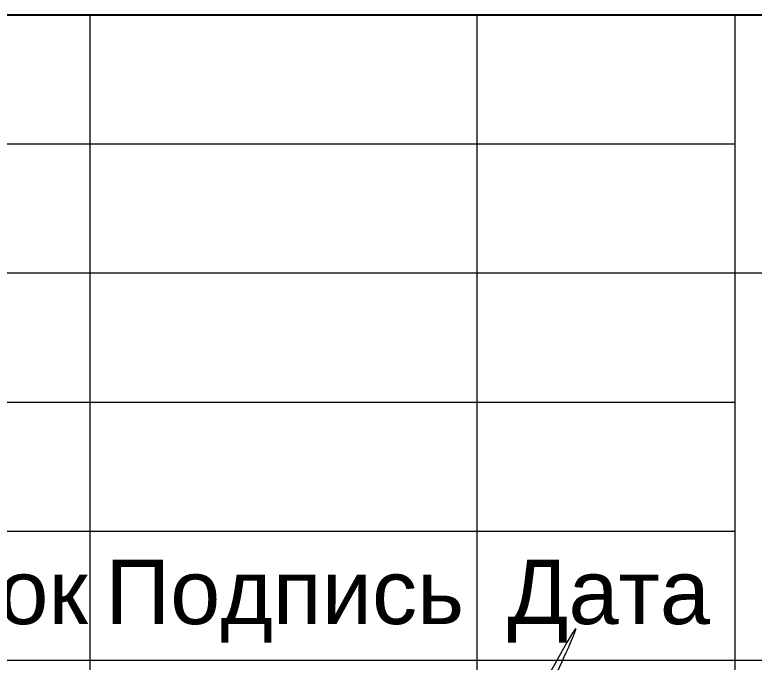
# Model space of a CAD drawing. Header units: metres. Extents: x 0 to 126, y 0 to 58.
# Drawn here: x 110.858 to 113.724, y 3.498 to 6.006 of the extents above; entities that cross this region are included whole.
import ezdxf
from ezdxf.enums import TextEntityAlignment as Align

# ---------------------------------------------------------------- set-up
doc = ezdxf.new("R2010")
doc.units = ezdxf.units.M
doc.layers.add('Level 63', color=7, linetype='Continuous', lineweight=0)
doc.layers.add('YOLO_STAMP', color=1, linetype='Continuous')
doc.styles.add('Style-Arial', font='arial.ttf')

msp = doc.modelspace()

# ---------------------------------------------------------------- linework, layer by layer
at = {"color": 5, "linetype": 'Continuous', "lineweight": 0}
msp.add_open_spline([(111.152925, 2.496325), (111.190907, 2.573803), (111.243309, 2.680697), (111.278895, 2.808895), (111.289801, 2.877473), (111.249927, 2.9174), (111.184718, 2.910707), (111.120022, 2.868482), (111.072285, 2.810358), (111.048379, 2.746996), (111.051557, 2.686467), (111.067879, 2.618695), (111.105837, 2.56147), (111.164987, 2.529126), (111.231171, 2.515921), (111.296149, 2.539427), (111.353325, 2.562427), (111.423101, 2.615411), (111.466731, 2.726569), (111.531397, 2.847988), (111.582105, 2.967136), (111.64043, 3.049166), (111.661809, 3.110888), (111.704102, 3.128246), (111.706772, 3.087785), (111.695252, 3.052078), (111.58056, 2.917563), (111.500383, 2.719867), (111.4384, 2.561933), (111.367055, 2.495397), (111.351173, 2.532452), (111.342059, 2.570191), (111.331238, 2.646978), (111.386854, 2.791828), (111.431982, 2.909), (111.654507, 3.277204), (111.387821, 2.839107), (111.626794, 3.096246), (111.305596, 2.62054), (111.48638, 2.891964), (111.563381, 2.946202), (111.644382, 2.930349), (111.665053, 2.85057), (111.674083, 2.724142), (111.640602, 2.560104), (111.522023, 2.483254), (111.436847, 2.443895), (111.355493, 2.443102), (111.284001, 2.460975), (111.259203, 2.506941), (111.254446, 2.548783), (111.265865, 2.620501), (111.392365, 2.611683), (111.609201, 2.925816), (111.301922, 2.474725), (111.500177, 2.613121), (111.579051, 2.654786), (111.637831, 2.865033), (111.381428, 2.44144), (111.62737, 2.638519), (111.743236, 2.893425), (111.461572, 2.423878), (111.722635, 2.634125), (111.844573, 2.881194), (111.553921, 2.453193), (111.831298, 2.631007), (111.952963, 2.884975), (111.680689, 2.431301), (111.941664, 2.645758), (112.05244, 2.870521), (111.775805, 2.386403), (112.068142, 2.668427), (112.133322, 2.834702), (111.849023, 2.346362), (112.224079, 2.693584), (112.278138, 2.899146), (111.960763, 2.337963), (112.353444, 2.696004), (112.349364, 2.92297), (112.108831, 2.333797), (112.705285, 2.980084), (112.820554, 3.155029), (113.366391, 4.333774), (111.686169, 1.036057), (112.218726, 2.369336), (112.36962, 2.520919), (112.6472, 2.85601), (112.52733, 2.588074), (112.065859, 2.6716), (112.469863, 2.681573), (112.720549, 2.687761)], degree=3, knots=[0, 0, 0, 0, 0.2562803, 0.35358131, 0.40678523, 0.45094735, 0.50022762, 0.5895394, 0.67824255, 0.72113857, 0.78975517, 0.85562161, 0.92991295, 0.98679576, 1.05448192, 1.1249347, 1.18917495, 1.23986579, 1.38259334, 1.53390398, 1.65670756, 1.76916643, 1.83324141, 1.85121801, 1.87707966, 1.91962692, 1.97499053, 2.39009158, 2.51162758, 2.56418298, 2.58852978, 2.61037254, 2.68621419, 2.81419414, 3.04160798, 3.2381323, 3.45802267, 3.5421509, 3.79969533, 3.96458073, 4.05022603, 4.10845602, 4.17428617, 4.27152895, 4.50532037, 4.61411437, 4.68406626, 4.78334217, 4.85804725, 4.88307699, 4.93425253, 4.9874476, 5.06803128, 5.27331362, 5.5282089, 5.59686537, 5.8149899, 5.86181434, 6.11214899, 6.27911565, 6.41975527, 6.68066542, 6.88677706, 7.00732958, 7.25736927, 7.45442331, 7.58429801, 7.83003992, 8.04795629, 8.14390178, 8.38319961, 8.65873969, 8.67189046, 8.88794259, 9.22129618, 9.23159379, 9.50218297, 9.82025737, 9.84920244, 10.12003396, 10.49515185, 11.09640187, 11.41673753, 13.37173748, 13.84092558, 14.20828029, 14.42485585, 14.53609079, 14.80808907, 15.2528297, 15.2528297, 15.2528297, 15.2528297], dxfattribs=at)
at = {"layer": 'Level 63', "color": 7, "linetype": 'Continuous', "lineweight": 13}
for p, q in [((107.148716, 6.005509), (125.648716, 6.005509)), ((111.148716, 6.005509), (111.148716, 0.505509)), ((112.648716, 6.005509), (112.648716, 0.505509)), ((113.648716, 6.005509), (113.648716, 0.505509)), ((113.648716, 5.005509), (125.648716, 5.005509)), ((107.148716, 4.005509), (113.648716, 4.005509)), ((107.148716, 3.505509), (113.648716, 3.505509)), ((113.648716, 3.505509), (125.648716, 3.505509))]:
    msp.add_line(p, q, dxfattribs=at)
at = {"layer": 'Level 63', "color": 7, "linetype": 'Continuous', "lineweight": 0}
for p, q in [((107.148716, 5.505509), (113.648716, 5.505509)), ((107.148716, 5.005509), (113.648716, 5.005509)), ((107.148716, 4.505509), (113.648716, 4.505509))]:
    msp.add_line(p, q, dxfattribs=at)
at = {"layer": 'YOLO_STAMP'}
msp.add_lwpolyline([(107.148716, 6.005509), (125.648716, 6.005509), (125.648716, 0.505509), (107.148716, 0.505509)], close=True, dxfattribs=at)

# ---------------------------------------------------------------- texts
at = {"layer": 'Level 63', "color": 7, "linetype": 'Continuous', "lineweight": 0, "style": 'Style-Arial'}
for s, p in [('№ док', (110.630383, 3.770519)), ('Подпись', (111.904382, 3.770519)), ('Дата', (113.15986, 3.770519))]:
    msp.add_text(s, height=0.25, dxfattribs=at).set_placement(p, align=Align.MIDDLE_CENTER)

doc.saveas('drawing.dxf')
